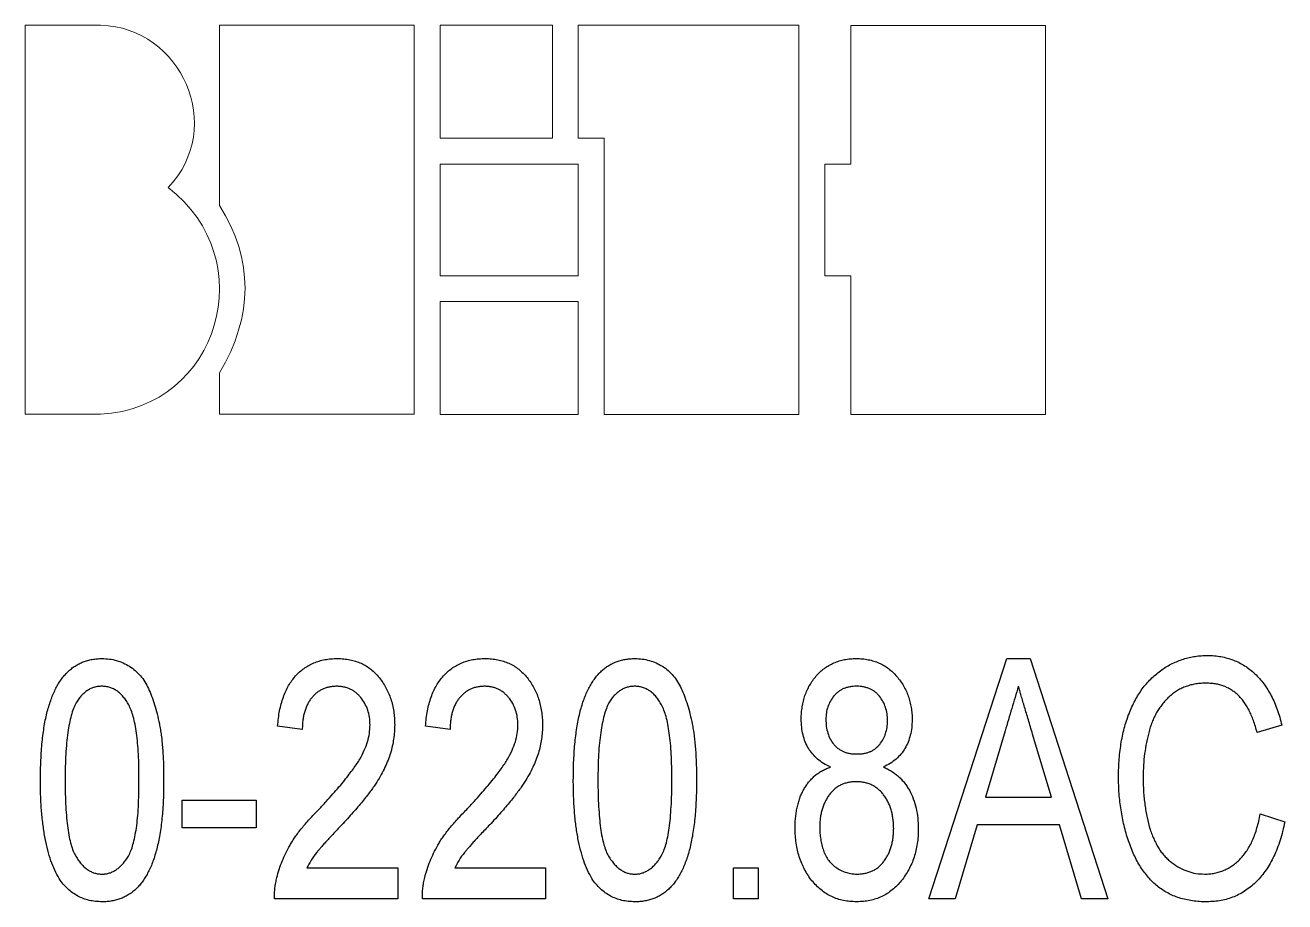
# Model space of a CAD drawing. Header units: millimetres. Extents: x 3520 to 8864, y 403 to 1747.
# Drawn here: x 7257.35 to 7268.89, y 1213.52 to 1221.55 of the extents above; entities that cross this region are included whole.
import ezdxf

# ---------------------------------------------------------------- set-up
doc = ezdxf.new("R2010")
doc.units = ezdxf.units.MM
doc.layers.add('text', color=250, linetype='Continuous')

msp = doc.modelspace()

# ---------------------------------------------------------------- linework, layer by layer
at = {"color": 0, "linetype": 'Continuous', "lineweight": 15}
for p, q in [((7257.353, 1221.554, 1518.358), (7257.353, 1217.99, 1518.358)), ((7258.044, 1221.554, 1518.358), (7257.353, 1221.554, 1518.358)), ((7259.133, 1221.554, 1518.358), (7259.133, 1219.902, 1518.358)), ((7260.915, 1221.554, 1518.358), (7259.133, 1221.554, 1518.358)), ((7260.915, 1217.99, 1518.358), (7260.915, 1221.554, 1518.358)), ((7262.181, 1221.553, 1518.358), (7261.154, 1221.553, 1518.358)), ((7261.154, 1221.553, 1518.358), (7261.154, 1220.52, 1518.358)), ((7262.181, 1220.52, 1518.358), (7262.181, 1221.553, 1518.358)), ((7264.438, 1221.553, 1518.358), (7262.417, 1221.553, 1518.358)), ((7262.417, 1221.553, 1518.358), (7262.417, 1220.52, 1518.358)), ((7264.438, 1217.988, 1518.358), (7264.438, 1221.553, 1518.358)), ((7264.915, 1221.552, 1518.358), (7264.915, 1220.281, 1518.358)), ((7266.697, 1221.552, 1518.358), (7264.915, 1221.552, 1518.358)), ((7266.697, 1217.988, 1518.358), (7266.697, 1221.552, 1518.358)), ((7261.154, 1220.52, 1518.358), (7262.181, 1220.52, 1518.358)), ((7262.417, 1220.52, 1518.358), (7262.655, 1220.52, 1518.358)), ((7262.655, 1220.52, 1518.358), (7262.655, 1217.988, 1518.358)), ((7262.418, 1220.281, 1518.358), (7261.154, 1220.281, 1518.358)), ((7261.154, 1220.281, 1518.358), (7261.154, 1219.259, 1518.358)), ((7262.418, 1219.259, 1518.358), (7262.418, 1220.281, 1518.358)), ((7264.915, 1220.281, 1518.358), (7264.676, 1220.281, 1518.358)), ((7264.676, 1220.281, 1518.358), (7264.676, 1219.259, 1518.358)), ((7261.154, 1219.259, 1518.358), (7262.418, 1219.259, 1518.358)), ((7264.676, 1219.259, 1518.358), (7264.915, 1219.259, 1518.358)), ((7264.915, 1219.259, 1518.358), (7264.915, 1217.988, 1518.358)), ((7262.418, 1219.022, 1518.358), (7261.154, 1219.022, 1518.358)), ((7261.154, 1219.022, 1518.358), (7261.154, 1217.989, 1518.358)), ((7262.418, 1217.989, 1518.358), (7262.418, 1219.022, 1518.358)), ((7259.133, 1218.37, 1518.358), (7259.133, 1217.99, 1518.358)), ((7257.353, 1217.99, 1518.358), (7258.044, 1217.99, 1518.358)), ((7259.133, 1217.99, 1518.358), (7260.915, 1217.99, 1518.358)), ((7261.154, 1217.989, 1518.358), (7262.418, 1217.989, 1518.358)), ((7262.655, 1217.988, 1518.358), (7264.438, 1217.988, 1518.358)), ((7264.915, 1217.988, 1518.358), (7266.697, 1217.988, 1518.358))]:
    msp.add_line(p, q, dxfattribs=at)
for points in [[(7258.661, 1220.066, 1518.358), (7259.193, 1220.62, 1518.358), (7258.784, 1221.531, 1518.358), (7258.044, 1221.554, 1518.358)], [(7258.044, 1217.99, 1518.358), (7259.134, 1218.048, 1518.358), (7259.523, 1219.416, 1518.358), (7258.661, 1220.066, 1518.358)], [(7259.133, 1219.902, 1518.358), (7259.445, 1219.403, 1518.358), (7259.443, 1218.892, 1518.358), (7259.133, 1218.37, 1518.358)]]:
    msp.add_open_spline(points, degree=3, dxfattribs=at)
at = {"layer": 'text', "color": 0}
for p, q in [((7265.629, 1213.552, 1518.358), (7266.342, 1215.752, 1518.358)), ((7266.342, 1215.752, 1518.358), (7266.555, 1215.752, 1518.358)), ((7266.555, 1215.752, 1518.358), (7267.267, 1213.552, 1518.358)), ((7259.89, 1215.103, 1518.358), (7259.665, 1215.132, 1518.358)), ((7261.244, 1215.103, 1518.358), (7261.019, 1215.132, 1518.358)), ((7266.326, 1215.089, 1518.358), (7266.146, 1214.483, 1518.358)), ((7268.86, 1215.141, 1518.358), (7268.634, 1215.074, 1518.358)), ((7266.75, 1214.483, 1518.358), (7266.578, 1215.06, 1518.358)), ((7258.79, 1214.201, 1518.358), (7258.79, 1214.455, 1518.358)), ((7258.79, 1214.455, 1518.358), (7259.467, 1214.455, 1518.358)), ((7259.467, 1214.455, 1518.358), (7259.467, 1214.201, 1518.358)), ((7266.146, 1214.483, 1518.358), (7266.75, 1214.483, 1518.358)), ((7268.662, 1214.329, 1518.358), (7268.888, 1214.256, 1518.358)), ((7259.467, 1214.201, 1518.358), (7258.79, 1214.201, 1518.358)), ((7266.071, 1214.229, 1518.358), (7265.87, 1213.552, 1518.358)), ((7266.825, 1214.229, 1518.358), (7266.071, 1214.229, 1518.358)), ((7267.026, 1213.552, 1518.358), (7266.825, 1214.229, 1518.358)), ((7259.932, 1213.834, 1518.358), (7260.765, 1213.834, 1518.358)), ((7260.765, 1213.834, 1518.358), (7260.765, 1213.552, 1518.358)), ((7261.286, 1213.834, 1518.358), (7262.119, 1213.834, 1518.358)), ((7262.119, 1213.834, 1518.358), (7262.119, 1213.552, 1518.358)), ((7263.839, 1213.552, 1518.358), (7263.839, 1213.834, 1518.358)), ((7263.839, 1213.834, 1518.358), (7264.065, 1213.834, 1518.358)), ((7264.065, 1213.834, 1518.358), (7264.065, 1213.552, 1518.358)), ((7260.765, 1213.552, 1518.358), (7259.637, 1213.552, 1518.358)), ((7262.119, 1213.552, 1518.358), (7260.99, 1213.552, 1518.358)), ((7264.065, 1213.552, 1518.358), (7263.839, 1213.552, 1518.358)), ((7265.87, 1213.552, 1518.358), (7265.629, 1213.552, 1518.358)), ((7267.267, 1213.552, 1518.358), (7267.026, 1213.552, 1518.358))]:
    msp.add_line(p, q, dxfattribs=at)
for points, knots in [([(7267.365, 1214.668, 1518.358), (7267.365, 1214.696, 1518.358), (7267.366, 1214.751, 1518.358), (7267.371, 1214.833, 1518.358), (7267.379, 1214.911, 1518.358), (7267.39, 1214.987, 1518.358), (7267.404, 1215.06, 1518.358), (7267.422, 1215.13, 1518.358), (7267.442, 1215.198, 1518.358), (7267.467, 1215.263, 1518.358), (7267.494, 1215.324, 1518.358), (7267.523, 1215.382, 1518.358), (7267.556, 1215.436, 1518.358), (7267.591, 1215.486, 1518.358), (7267.629, 1215.533, 1518.358), (7267.67, 1215.575, 1518.358), (7267.714, 1215.614, 1518.358), (7267.76, 1215.649, 1518.358), (7267.808, 1215.68, 1518.358), (7267.857, 1215.707, 1518.358), (7267.908, 1215.729, 1518.358), (7267.96, 1215.748, 1518.358), (7268.013, 1215.763, 1518.358), (7268.067, 1215.773, 1518.358), (7268.122, 1215.779, 1518.358), (7268.16, 1215.78, 1518.358), (7268.179, 1215.78, 1518.358)], [0, 0, 0, 0, 0.054256, 0.107165, 0.158242, 0.207581, 0.2559, 0.302708, 0.348403, 0.393212, 0.436925, 0.478932, 0.519669, 0.55943, 0.598178, 0.636337, 0.67394, 0.711454, 0.748437, 0.784847, 0.820502, 0.856261, 0.891792, 0.927235, 0.963429, 1, 1, 1, 1]), ([(7268.179, 1215.78, 1518.358), (7268.2, 1215.78, 1518.358), (7268.242, 1215.779, 1518.358), (7268.303, 1215.771, 1518.358), (7268.361, 1215.757, 1518.358), (7268.417, 1215.739, 1518.358), (7268.47, 1215.716, 1518.358), (7268.521, 1215.687, 1518.358), (7268.569, 1215.652, 1518.358), (7268.615, 1215.613, 1518.358), (7268.657, 1215.569, 1518.358), (7268.696, 1215.52, 1518.358), (7268.732, 1215.467, 1518.358), (7268.765, 1215.411, 1518.358), (7268.794, 1215.349, 1518.358), (7268.819, 1215.284, 1518.358), (7268.842, 1215.214, 1518.358), (7268.854, 1215.166, 1518.358), (7268.86, 1215.141, 1518.358)], [0, 0, 0, 0, 0.062411, 0.122675, 0.181293, 0.238671, 0.296049, 0.352875, 0.410916, 0.469862, 0.52989, 0.590826, 0.65352, 0.717544, 0.784176, 0.853011, 0.924906, 1, 1, 1, 1]), ([(7257.493, 1214.637, 1518.358), (7257.493, 1214.669, 1518.358), (7257.493, 1214.73, 1518.358), (7257.497, 1214.82, 1518.358), (7257.501, 1214.906, 1518.358), (7257.508, 1214.987, 1518.358), (7257.517, 1215.063, 1518.358), (7257.527, 1215.135, 1518.358), (7257.54, 1215.203, 1518.358), (7257.555, 1215.266, 1518.358), (7257.572, 1215.325, 1518.358), (7257.591, 1215.38, 1518.358), (7257.611, 1215.432, 1518.358), (7257.634, 1215.479, 1518.358), (7257.658, 1215.523, 1518.358), (7257.684, 1215.563, 1518.358), (7257.713, 1215.599, 1518.358), (7257.743, 1215.631, 1518.358), (7257.775, 1215.66, 1518.358), (7257.81, 1215.684, 1518.358), (7257.846, 1215.706, 1518.358), (7257.884, 1215.722, 1518.358), (7257.925, 1215.736, 1518.358), (7257.967, 1215.745, 1518.358), (7258.011, 1215.751, 1518.358), (7258.042, 1215.752, 1518.358), (7258.057, 1215.752, 1518.358)], [0, 0, 0, 0, 0.067668, 0.132526, 0.193966, 0.25205, 0.30743, 0.359525, 0.408764, 0.45524, 0.499281, 0.541078, 0.580535, 0.618437, 0.65397, 0.688435, 0.721077, 0.752622, 0.783318, 0.81368, 0.843723, 0.873452, 0.903749, 0.93489, 0.966776, 1, 1, 1, 1]), ([(7258.057, 1215.752, 1518.358), (7258.08, 1215.751, 1518.358), (7258.124, 1215.75, 1518.358), (7258.19, 1215.736, 1518.358), (7258.251, 1215.713, 1518.358), (7258.309, 1215.683, 1518.358), (7258.362, 1215.643, 1518.358), (7258.41, 1215.596, 1518.358), (7258.45, 1215.54, 1518.358), (7258.484, 1215.477, 1518.358), (7258.512, 1215.406, 1518.358), (7258.539, 1215.328, 1518.358), (7258.563, 1215.243, 1518.358), (7258.579, 1215.168, 1518.358), (7258.592, 1215.102, 1518.358), (7258.6, 1215.048, 1518.358), (7258.606, 1214.99, 1518.358), (7258.612, 1214.927, 1518.358), (7258.616, 1214.861, 1518.358), (7258.619, 1214.79, 1518.358), (7258.621, 1214.715, 1518.358), (7258.621, 1214.664, 1518.358), (7258.621, 1214.637, 1518.358)], [0, 0, 0, 0, 0.048784, 0.0962106, 0.142718, 0.1896702, 0.2368983, 0.2842858, 0.3331619, 0.3842248, 0.4386451, 0.4974252, 0.5604739, 0.6281916, 0.6645241, 0.7038202, 0.7458157, 0.7908916, 0.8387095, 0.8893361, 0.9430987, 1, 1, 1, 1]), ([(7259.665, 1215.132, 1518.358), (7259.667, 1215.156, 1518.358), (7259.671, 1215.204, 1518.358), (7259.682, 1215.273, 1518.358), (7259.697, 1215.337, 1518.358), (7259.716, 1215.398, 1518.358), (7259.738, 1215.453, 1518.358), (7259.764, 1215.505, 1518.358), (7259.795, 1215.551, 1518.358), (7259.828, 1215.593, 1518.358), (7259.865, 1215.631, 1518.358), (7259.906, 1215.663, 1518.358), (7259.949, 1215.691, 1518.358), (7259.996, 1215.713, 1518.358), (7260.045, 1215.731, 1518.358), (7260.098, 1215.743, 1518.358), (7260.154, 1215.751, 1518.358), (7260.192, 1215.752, 1518.358), (7260.212, 1215.752, 1518.358)], [0, 0, 0, 0, 0.079884, 0.155071, 0.22641, 0.294147, 0.358835, 0.420986, 0.480518, 0.538414, 0.595285, 0.650803, 0.70599, 0.76197, 0.817959, 0.876137, 0.936642, 1, 1, 1, 1]), ([(7260.212, 1215.752, 1518.358), (7260.231, 1215.752, 1518.358), (7260.27, 1215.751, 1518.358), (7260.326, 1215.742, 1518.358), (7260.379, 1215.728, 1518.358), (7260.429, 1215.71, 1518.358), (7260.476, 1215.685, 1518.358), (7260.519, 1215.655, 1518.358), (7260.559, 1215.619, 1518.358), (7260.596, 1215.578, 1518.358), (7260.629, 1215.533, 1518.358), (7260.657, 1215.485, 1518.358), (7260.682, 1215.435, 1518.358), (7260.702, 1215.382, 1518.358), (7260.718, 1215.326, 1518.358), (7260.728, 1215.268, 1518.358), (7260.735, 1215.207, 1518.358), (7260.736, 1215.166, 1518.358), (7260.737, 1215.145, 1518.358)], [0, 0, 0, 0, 0.065612, 0.128426, 0.188577, 0.247718, 0.305927, 0.364274, 0.423175, 0.484475, 0.546405, 0.608063, 0.670191, 0.732423, 0.79639, 0.862106, 0.92952, 1, 1, 1, 1]), ([(7261.019, 1215.132, 1518.358), (7261.021, 1215.156, 1518.358), (7261.025, 1215.204, 1518.358), (7261.036, 1215.273, 1518.358), (7261.051, 1215.337, 1518.358), (7261.069, 1215.398, 1518.358), (7261.092, 1215.453, 1518.358), (7261.118, 1215.505, 1518.358), (7261.148, 1215.551, 1518.358), (7261.182, 1215.593, 1518.358), (7261.219, 1215.631, 1518.358), (7261.259, 1215.663, 1518.358), (7261.303, 1215.691, 1518.358), (7261.35, 1215.713, 1518.358), (7261.399, 1215.731, 1518.358), (7261.452, 1215.743, 1518.358), (7261.508, 1215.751, 1518.358), (7261.546, 1215.752, 1518.358), (7261.565, 1215.752, 1518.358)], [0, 0, 0, 0, 0.0798845, 0.1550707, 0.2264099, 0.2941471, 0.358835, 0.4209857, 0.4805178, 0.5384144, 0.5952848, 0.6508032, 0.7059901, 0.7619695, 0.817959, 0.8761366, 0.9366421, 1, 1, 1, 1]), ([(7261.565, 1215.752, 1518.358), (7261.585, 1215.752, 1518.358), (7261.624, 1215.751, 1518.358), (7261.68, 1215.742, 1518.358), (7261.733, 1215.728, 1518.358), (7261.783, 1215.71, 1518.358), (7261.83, 1215.685, 1518.358), (7261.873, 1215.655, 1518.358), (7261.913, 1215.619, 1518.358), (7261.95, 1215.578, 1518.358), (7261.983, 1215.533, 1518.358), (7262.011, 1215.485, 1518.358), (7262.036, 1215.435, 1518.358), (7262.056, 1215.382, 1518.358), (7262.071, 1215.326, 1518.358), (7262.082, 1215.268, 1518.358), (7262.089, 1215.207, 1518.358), (7262.09, 1215.166, 1518.358), (7262.09, 1215.145, 1518.358)], [0, 0, 0, 0, 0.065612, 0.128426, 0.188577, 0.247718, 0.305927, 0.364274, 0.423175, 0.484475, 0.546405, 0.608063, 0.670191, 0.732423, 0.79639, 0.862106, 0.92952, 1, 1, 1, 1]), ([(7262.372, 1214.637, 1518.358), (7262.373, 1214.669, 1518.358), (7262.373, 1214.73, 1518.358), (7262.376, 1214.82, 1518.358), (7262.381, 1214.906, 1518.358), (7262.388, 1214.987, 1518.358), (7262.397, 1215.063, 1518.358), (7262.407, 1215.135, 1518.358), (7262.42, 1215.203, 1518.358), (7262.435, 1215.266, 1518.358), (7262.451, 1215.325, 1518.358), (7262.47, 1215.38, 1518.358), (7262.49, 1215.432, 1518.358), (7262.513, 1215.479, 1518.358), (7262.538, 1215.523, 1518.358), (7262.564, 1215.563, 1518.358), (7262.592, 1215.599, 1518.358), (7262.622, 1215.631, 1518.358), (7262.655, 1215.66, 1518.358), (7262.689, 1215.684, 1518.358), (7262.725, 1215.706, 1518.358), (7262.764, 1215.722, 1518.358), (7262.804, 1215.736, 1518.358), (7262.846, 1215.745, 1518.358), (7262.891, 1215.751, 1518.358), (7262.921, 1215.752, 1518.358), (7262.937, 1215.752, 1518.358)], [0, 0, 0, 0, 0.067668, 0.132526, 0.193966, 0.25205, 0.30743, 0.359525, 0.408764, 0.45524, 0.499281, 0.541078, 0.580535, 0.618437, 0.65397, 0.688435, 0.721077, 0.752622, 0.783318, 0.81368, 0.843723, 0.873452, 0.903749, 0.93489, 0.966776, 1, 1, 1, 1]), ([(7262.937, 1215.752, 1518.358), (7262.959, 1215.751, 1518.358), (7263.004, 1215.75, 1518.358), (7263.069, 1215.736, 1518.358), (7263.131, 1215.713, 1518.358), (7263.189, 1215.683, 1518.358), (7263.242, 1215.643, 1518.358), (7263.289, 1215.596, 1518.358), (7263.329, 1215.54, 1518.358), (7263.363, 1215.477, 1518.358), (7263.392, 1215.406, 1518.358), (7263.418, 1215.328, 1518.358), (7263.442, 1215.243, 1518.358), (7263.459, 1215.168, 1518.358), (7263.471, 1215.102, 1518.358), (7263.479, 1215.048, 1518.358), (7263.485, 1214.99, 1518.358), (7263.491, 1214.927, 1518.358), (7263.495, 1214.861, 1518.358), (7263.498, 1214.79, 1518.358), (7263.501, 1214.715, 1518.358), (7263.501, 1214.664, 1518.358), (7263.501, 1214.637, 1518.358)], [0, 0, 0, 0, 0.048784, 0.0962106, 0.142718, 0.1896702, 0.2368983, 0.2842858, 0.3331619, 0.3842248, 0.4386451, 0.4974252, 0.5604739, 0.6281916, 0.6645241, 0.7038202, 0.7458157, 0.7908916, 0.8387095, 0.8893361, 0.9430987, 1, 1, 1, 1]), ([(7264.46, 1215.197, 1518.358), (7264.46, 1215.217, 1518.358), (7264.461, 1215.254, 1518.358), (7264.468, 1215.31, 1518.358), (7264.478, 1215.363, 1518.358), (7264.493, 1215.414, 1518.358), (7264.513, 1215.462, 1518.358), (7264.536, 1215.508, 1518.358), (7264.565, 1215.552, 1518.358), (7264.597, 1215.593, 1518.358), (7264.632, 1215.63, 1518.358), (7264.671, 1215.663, 1518.358), (7264.713, 1215.69, 1518.358), (7264.758, 1215.713, 1518.358), (7264.806, 1215.731, 1518.358), (7264.856, 1215.743, 1518.358), (7264.909, 1215.751, 1518.358), (7264.946, 1215.752, 1518.358), (7264.964, 1215.752, 1518.358)], [0, 0, 0, 0, 0.0687046, 0.1346847, 0.1988199, 0.2616681, 0.3232716, 0.3846853, 0.4464669, 0.5084283, 0.5699626, 0.6302205, 0.6896731, 0.7489707, 0.8088377, 0.8698498, 0.9333675, 1, 1, 1, 1]), ([(7264.964, 1215.752, 1518.358), (7264.983, 1215.752, 1518.358), (7265.02, 1215.751, 1518.358), (7265.073, 1215.743, 1518.358), (7265.124, 1215.73, 1518.358), (7265.172, 1215.712, 1518.358), (7265.217, 1215.689, 1518.358), (7265.259, 1215.661, 1518.358), (7265.299, 1215.627, 1518.358), (7265.335, 1215.589, 1518.358), (7265.368, 1215.547, 1518.358), (7265.397, 1215.503, 1518.358), (7265.421, 1215.456, 1518.358), (7265.441, 1215.407, 1518.358), (7265.456, 1215.356, 1518.358), (7265.467, 1215.303, 1518.358), (7265.474, 1215.247, 1518.358), (7265.475, 1215.209, 1518.358), (7265.475, 1215.19, 1518.358)], [0, 0, 0, 0, 0.065914, 0.129261, 0.190747, 0.250636, 0.309991, 0.369376, 0.429715, 0.492052, 0.554801, 0.617069, 0.678281, 0.739896, 0.802712, 0.866767, 0.932036, 1, 1, 1, 1]), ([(7258.055, 1215.498, 1518.358), (7258.043, 1215.498, 1518.358), (7258.02, 1215.497, 1518.358), (7257.986, 1215.49, 1518.358), (7257.954, 1215.478, 1518.358), (7257.923, 1215.461, 1518.358), (7257.895, 1215.439, 1518.358), (7257.867, 1215.414, 1518.358), (7257.842, 1215.383, 1518.358), (7257.827, 1215.359, 1518.358), (7257.819, 1215.348, 1518.358)], [0, 0, 0, 0, 0.118892, 0.235543, 0.352445, 0.468718, 0.590978, 0.718494, 0.855032, 1, 1, 1, 1]), ([(7258.395, 1214.638, 1518.358), (7258.395, 1214.679, 1518.358), (7258.395, 1214.759, 1518.358), (7258.391, 1214.872, 1518.358), (7258.383, 1214.975, 1518.358), (7258.374, 1215.067, 1518.358), (7258.36, 1215.148, 1518.358), (7258.344, 1215.218, 1518.358), (7258.325, 1215.277, 1518.358), (7258.303, 1215.326, 1518.358), (7258.278, 1215.367, 1518.358), (7258.252, 1215.402, 1518.358), (7258.224, 1215.432, 1518.358), (7258.194, 1215.456, 1518.358), (7258.162, 1215.475, 1518.358), (7258.128, 1215.489, 1518.358), (7258.092, 1215.497, 1518.358), (7258.067, 1215.498, 1518.358), (7258.055, 1215.498, 1518.358)], [0, 0, 0, 0, 0.122191, 0.23406, 0.334849, 0.42552, 0.506366, 0.576578, 0.637687, 0.689646, 0.735716, 0.778353, 0.818201, 0.855823, 0.892159, 0.927561, 0.963512, 1, 1, 1, 1]), ([(7260.207, 1215.498, 1518.358), (7260.195, 1215.498, 1518.358), (7260.172, 1215.497, 1518.358), (7260.139, 1215.492, 1518.358), (7260.108, 1215.484, 1518.358), (7260.078, 1215.473, 1518.358), (7260.05, 1215.458, 1518.358), (7260.024, 1215.44, 1518.358), (7259.999, 1215.418, 1518.358), (7259.977, 1215.394, 1518.358), (7259.957, 1215.366, 1518.358), (7259.94, 1215.336, 1518.358), (7259.925, 1215.303, 1518.358), (7259.912, 1215.268, 1518.358), (7259.902, 1215.231, 1518.358), (7259.896, 1215.19, 1518.358), (7259.891, 1215.148, 1518.358), (7259.891, 1215.118, 1518.358), (7259.89, 1215.103, 1518.358)], [0, 0, 0, 0, 0.061193, 0.119833, 0.176496, 0.232093, 0.287474, 0.343055, 0.399527, 0.458122, 0.517845, 0.578487, 0.641486, 0.706326, 0.774248, 0.845596, 0.921032, 1, 1, 1, 1]), ([(7260.511, 1215.142, 1518.358), (7260.51, 1215.166, 1518.358), (7260.508, 1215.213, 1518.358), (7260.492, 1215.281, 1518.358), (7260.465, 1215.342, 1518.358), (7260.434, 1215.387, 1518.358), (7260.405, 1215.419, 1518.358), (7260.381, 1215.44, 1518.358), (7260.356, 1215.459, 1518.358), (7260.33, 1215.473, 1518.358), (7260.301, 1215.484, 1518.358), (7260.271, 1215.492, 1518.358), (7260.239, 1215.497, 1518.358), (7260.218, 1215.498, 1518.358), (7260.207, 1215.498, 1518.358)], [0, 0, 0, 0, 0.138525, 0.268474, 0.394467, 0.519941, 0.582558, 0.642232, 0.701381, 0.759066, 0.816948, 0.876205, 0.936729, 1, 1, 1, 1]), ([(7261.561, 1215.498, 1518.358), (7261.549, 1215.498, 1518.358), (7261.526, 1215.497, 1518.358), (7261.493, 1215.492, 1518.358), (7261.461, 1215.484, 1518.358), (7261.432, 1215.473, 1518.358), (7261.404, 1215.458, 1518.358), (7261.378, 1215.44, 1518.358), (7261.353, 1215.418, 1518.358), (7261.331, 1215.394, 1518.358), (7261.31, 1215.366, 1518.358), (7261.293, 1215.336, 1518.358), (7261.278, 1215.303, 1518.358), (7261.266, 1215.268, 1518.358), (7261.256, 1215.231, 1518.358), (7261.25, 1215.19, 1518.358), (7261.245, 1215.148, 1518.358), (7261.245, 1215.118, 1518.358), (7261.244, 1215.103, 1518.358)], [0, 0, 0, 0, 0.061193, 0.119833, 0.176496, 0.232093, 0.287474, 0.343055, 0.399527, 0.458122, 0.517845, 0.578487, 0.641486, 0.706326, 0.774248, 0.845596, 0.921032, 1, 1, 1, 1]), ([(7261.865, 1215.142, 1518.358), (7261.864, 1215.166, 1518.358), (7261.862, 1215.213, 1518.358), (7261.846, 1215.281, 1518.358), (7261.819, 1215.342, 1518.358), (7261.788, 1215.387, 1518.358), (7261.759, 1215.419, 1518.358), (7261.735, 1215.44, 1518.358), (7261.71, 1215.459, 1518.358), (7261.683, 1215.473, 1518.358), (7261.655, 1215.484, 1518.358), (7261.625, 1215.492, 1518.358), (7261.593, 1215.497, 1518.358), (7261.572, 1215.498, 1518.358), (7261.561, 1215.498, 1518.358)], [0, 0, 0, 0, 0.138525, 0.268474, 0.394467, 0.519941, 0.582558, 0.642232, 0.701381, 0.759066, 0.816948, 0.876205, 0.936729, 1, 1, 1, 1]), ([(7262.934, 1215.498, 1518.358), (7262.923, 1215.498, 1518.358), (7262.9, 1215.497, 1518.358), (7262.866, 1215.49, 1518.358), (7262.834, 1215.478, 1518.358), (7262.803, 1215.461, 1518.358), (7262.774, 1215.439, 1518.358), (7262.747, 1215.414, 1518.358), (7262.721, 1215.383, 1518.358), (7262.706, 1215.359, 1518.358), (7262.699, 1215.348, 1518.358)], [0, 0, 0, 0, 0.118892, 0.235543, 0.352445, 0.468718, 0.590978, 0.718494, 0.855032, 1, 1, 1, 1]), ([(7263.275, 1214.638, 1518.358), (7263.275, 1214.679, 1518.358), (7263.274, 1214.759, 1518.358), (7263.27, 1214.872, 1518.358), (7263.263, 1214.975, 1518.358), (7263.253, 1215.067, 1518.358), (7263.239, 1215.148, 1518.358), (7263.224, 1215.218, 1518.358), (7263.205, 1215.277, 1518.358), (7263.182, 1215.326, 1518.358), (7263.158, 1215.367, 1518.358), (7263.131, 1215.402, 1518.358), (7263.104, 1215.432, 1518.358), (7263.073, 1215.456, 1518.358), (7263.041, 1215.475, 1518.358), (7263.007, 1215.489, 1518.358), (7262.971, 1215.497, 1518.358), (7262.947, 1215.498, 1518.358), (7262.934, 1215.498, 1518.358)], [0, 0, 0, 0, 0.122191, 0.23406, 0.334849, 0.42552, 0.506366, 0.576578, 0.637687, 0.689646, 0.735716, 0.778353, 0.818201, 0.855823, 0.892159, 0.927561, 0.963512, 1, 1, 1, 1]), ([(7264.967, 1215.498, 1518.358), (7264.956, 1215.498, 1518.358), (7264.935, 1215.498, 1518.358), (7264.904, 1215.493, 1518.358), (7264.875, 1215.487, 1518.358), (7264.847, 1215.477, 1518.358), (7264.822, 1215.464, 1518.358), (7264.799, 1215.448, 1518.358), (7264.777, 1215.43, 1518.358), (7264.752, 1215.403, 1518.358), (7264.725, 1215.364, 1518.358), (7264.702, 1215.311, 1518.358), (7264.687, 1215.255, 1518.358), (7264.686, 1215.216, 1518.358), (7264.685, 1215.196, 1518.358)], [0, 0, 0, 0, 0.0711385, 0.1381549, 0.202302, 0.2637601, 0.3252182, 0.3846252, 0.444454, 0.5054721, 0.6274531, 0.7475491, 0.8707573, 1, 1, 1, 1]), ([(7265.249, 1215.183, 1518.358), (7265.249, 1215.204, 1518.358), (7265.247, 1215.246, 1518.358), (7265.233, 1215.305, 1518.358), (7265.21, 1215.36, 1518.358), (7265.182, 1215.4, 1518.358), (7265.157, 1215.429, 1518.358), (7265.135, 1215.448, 1518.358), (7265.112, 1215.463, 1518.358), (7265.087, 1215.476, 1518.358), (7265.059, 1215.486, 1518.358), (7265.03, 1215.493, 1518.358), (7264.999, 1215.498, 1518.358), (7264.978, 1215.498, 1518.358), (7264.967, 1215.498, 1518.358)], [0, 0, 0, 0, 0.134502, 0.261992, 0.383868, 0.505786, 0.566729, 0.625752, 0.684527, 0.742886, 0.804082, 0.866028, 0.931464, 1, 1, 1, 1]), ([(7266.448, 1215.498, 1518.358), (7266.428, 1215.43, 1518.358), (7266.388, 1215.294, 1518.358), (7266.347, 1215.157, 1518.358), (7266.326, 1215.089, 1518.358)], [0, 0, 0, 0, 0.497233, 1, 1, 1, 1]), ([(7266.578, 1215.06, 1518.358), (7266.571, 1215.083, 1518.358), (7266.559, 1215.126, 1518.358), (7266.54, 1215.19, 1518.358), (7266.521, 1215.249, 1518.358), (7266.505, 1215.306, 1518.358), (7266.49, 1215.359, 1518.358), (7266.474, 1215.409, 1518.358), (7266.461, 1215.455, 1518.358), (7266.452, 1215.484, 1518.358), (7266.448, 1215.498, 1518.358)], [0, 0, 0, 0, 0.1528862, 0.297827, 0.4348233, 0.5645233, 0.6850798, 0.797966, 0.9035548, 1, 1, 1, 1]), ([(7268.169, 1215.526, 1518.358), (7268.153, 1215.526, 1518.358), (7268.121, 1215.526, 1518.358), (7268.073, 1215.52, 1518.358), (7268.028, 1215.511, 1518.358), (7267.985, 1215.497, 1518.358), (7267.944, 1215.481, 1518.358), (7267.905, 1215.46, 1518.358), (7267.868, 1215.435, 1518.358), (7267.834, 1215.407, 1518.358), (7267.802, 1215.376, 1518.358), (7267.771, 1215.342, 1518.358), (7267.744, 1215.305, 1518.358), (7267.719, 1215.267, 1518.358), (7267.696, 1215.225, 1518.358), (7267.677, 1215.181, 1518.358), (7267.659, 1215.134, 1518.358), (7267.64, 1215.069, 1518.358), (7267.62, 1214.984, 1518.358), (7267.603, 1214.881, 1518.358), (7267.593, 1214.776, 1518.358), (7267.591, 1214.705, 1518.358), (7267.59, 1214.67, 1518.358)], [0, 0, 0, 0, 0.04211, 0.082975, 0.122457, 0.160951, 0.19904, 0.236863, 0.274612, 0.313158, 0.351766, 0.39043, 0.429707, 0.469458, 0.510003, 0.551577, 0.594043, 0.638418, 0.727989, 0.817928, 0.90858, 1, 1, 1, 1]), ([(7268.634, 1215.074, 1518.358), (7268.629, 1215.093, 1518.358), (7268.619, 1215.13, 1518.358), (7268.601, 1215.184, 1518.358), (7268.582, 1215.233, 1518.358), (7268.561, 1215.278, 1518.358), (7268.538, 1215.319, 1518.358), (7268.514, 1215.356, 1518.358), (7268.487, 1215.389, 1518.358), (7268.459, 1215.419, 1518.358), (7268.429, 1215.444, 1518.358), (7268.398, 1215.466, 1518.358), (7268.364, 1215.485, 1518.358), (7268.329, 1215.5, 1518.358), (7268.291, 1215.512, 1518.358), (7268.252, 1215.521, 1518.358), (7268.211, 1215.525, 1518.358), (7268.183, 1215.526, 1518.358), (7268.169, 1215.526, 1518.358)], [0, 0, 0, 0, 0.083366, 0.162693, 0.237017, 0.307188, 0.373512, 0.43601, 0.495796, 0.55259, 0.607346, 0.661911, 0.715961, 0.770316, 0.825238, 0.881277, 0.93957, 1, 1, 1, 1]), ([(7257.819, 1215.348, 1518.358), (7257.811, 1215.33, 1518.358), (7257.794, 1215.292, 1518.358), (7257.773, 1215.228, 1518.358), (7257.756, 1215.155, 1518.358), (7257.742, 1215.071, 1518.358), (7257.732, 1214.977, 1518.358), (7257.724, 1214.873, 1518.358), (7257.72, 1214.759, 1518.358), (7257.719, 1214.679, 1518.358), (7257.719, 1214.638, 1518.358)], [0, 0, 0, 0, 0.080637, 0.172524, 0.277209, 0.394223, 0.525139, 0.66962, 0.82784, 1, 1, 1, 1]), ([(7262.699, 1215.348, 1518.358), (7262.69, 1215.33, 1518.358), (7262.673, 1215.292, 1518.358), (7262.653, 1215.228, 1518.358), (7262.636, 1215.155, 1518.358), (7262.622, 1215.071, 1518.358), (7262.611, 1214.977, 1518.358), (7262.603, 1214.873, 1518.358), (7262.599, 1214.759, 1518.358), (7262.598, 1214.679, 1518.358), (7262.598, 1214.638, 1518.358)], [0, 0, 0, 0, 0.080637, 0.172524, 0.277209, 0.394223, 0.525139, 0.66962, 0.82784, 1, 1, 1, 1]), ([(7264.728, 1214.759, 1518.358), (7264.706, 1214.769, 1518.358), (7264.664, 1214.79, 1518.358), (7264.608, 1214.83, 1518.358), (7264.562, 1214.877, 1518.358), (7264.523, 1214.93, 1518.358), (7264.495, 1214.989, 1518.358), (7264.474, 1215.054, 1518.358), (7264.462, 1215.124, 1518.358), (7264.46, 1215.172, 1518.358), (7264.46, 1215.197, 1518.358)], [0, 0, 0, 0, 0.131818, 0.255841, 0.374837, 0.492588, 0.611784, 0.734516, 0.862926, 1, 1, 1, 1]), ([(7264.685, 1215.196, 1518.358), (7264.686, 1215.174, 1518.358), (7264.687, 1215.13, 1518.358), (7264.701, 1215.069, 1518.358), (7264.724, 1215.014, 1518.358), (7264.75, 1214.974, 1518.358), (7264.776, 1214.946, 1518.358), (7264.797, 1214.928, 1518.358), (7264.821, 1214.912, 1518.358), (7264.847, 1214.9, 1518.358), (7264.874, 1214.889, 1518.358), (7264.904, 1214.883, 1518.358), (7264.936, 1214.878, 1518.358), (7264.958, 1214.878, 1518.358), (7264.969, 1214.878, 1518.358)], [0, 0, 0, 0, 0.1389582, 0.2670928, 0.3885595, 0.5064628, 0.5645739, 0.6228565, 0.6807955, 0.7395474, 0.7998718, 0.8633945, 0.9297052, 1, 1, 1, 1]), ([(7265.475, 1215.19, 1518.358), (7265.474, 1215.166, 1518.358), (7265.473, 1215.119, 1518.358), (7265.46, 1215.051, 1518.358), (7265.44, 1214.987, 1518.358), (7265.411, 1214.929, 1518.358), (7265.374, 1214.876, 1518.358), (7265.329, 1214.83, 1518.358), (7265.274, 1214.79, 1518.358), (7265.234, 1214.769, 1518.358), (7265.213, 1214.759, 1518.358)], [0, 0, 0, 0, 0.1349474, 0.2635503, 0.3861883, 0.5063407, 0.6248725, 0.7445577, 0.8691182, 1, 1, 1, 1]), ([(7260.042, 1214.37, 1518.358), (7260.065, 1214.395, 1518.358), (7260.108, 1214.442, 1518.358), (7260.17, 1214.51, 1518.358), (7260.225, 1214.574, 1518.358), (7260.275, 1214.634, 1518.358), (7260.319, 1214.69, 1518.358), (7260.357, 1214.741, 1518.358), (7260.39, 1214.787, 1518.358), (7260.425, 1214.843, 1518.358), (7260.459, 1214.909, 1518.358), (7260.489, 1214.988, 1518.358), (7260.507, 1215.065, 1518.358), (7260.51, 1215.117, 1518.358), (7260.511, 1215.142, 1518.358)], [0, 0, 0, 0, 0.107782, 0.207538, 0.29925, 0.383669, 0.460469, 0.529411, 0.590858, 0.644907, 0.742062, 0.832419, 0.918124, 1, 1, 1, 1]), ([(7260.737, 1215.145, 1518.358), (7260.736, 1215.123, 1518.358), (7260.735, 1215.08, 1518.358), (7260.727, 1215.015, 1518.358), (7260.716, 1214.95, 1518.358), (7260.699, 1214.886, 1518.358), (7260.676, 1214.821, 1518.358), (7260.648, 1214.755, 1518.358), (7260.613, 1214.687, 1518.358), (7260.579, 1214.63, 1518.358), (7260.547, 1214.582, 1518.358), (7260.52, 1214.542, 1518.358), (7260.486, 1214.5, 1518.358), (7260.451, 1214.454, 1518.358), (7260.41, 1214.405, 1518.358), (7260.366, 1214.353, 1518.358), (7260.317, 1214.299, 1518.358), (7260.283, 1214.261, 1518.358), (7260.265, 1214.242, 1518.358)], [0, 0, 0, 0, 0.062457, 0.12487, 0.187492, 0.250713, 0.315403, 0.384185, 0.45681, 0.534136, 0.576131, 0.622465, 0.673588, 0.729446, 0.789928, 0.855164, 0.925356, 1, 1, 1, 1]), ([(7261.396, 1214.37, 1518.358), (7261.419, 1214.395, 1518.358), (7261.462, 1214.442, 1518.358), (7261.523, 1214.51, 1518.358), (7261.579, 1214.574, 1518.358), (7261.629, 1214.634, 1518.358), (7261.673, 1214.69, 1518.358), (7261.711, 1214.741, 1518.358), (7261.743, 1214.787, 1518.358), (7261.778, 1214.843, 1518.358), (7261.812, 1214.909, 1518.358), (7261.843, 1214.988, 1518.358), (7261.861, 1215.065, 1518.358), (7261.864, 1215.117, 1518.358), (7261.865, 1215.142, 1518.358)], [0, 0, 0, 0, 0.107782, 0.207538, 0.29925, 0.383669, 0.460469, 0.529411, 0.590858, 0.644907, 0.742062, 0.832419, 0.918124, 1, 1, 1, 1]), ([(7262.09, 1215.145, 1518.358), (7262.09, 1215.123, 1518.358), (7262.089, 1215.08, 1518.358), (7262.081, 1215.015, 1518.358), (7262.07, 1214.95, 1518.358), (7262.053, 1214.886, 1518.358), (7262.03, 1214.821, 1518.358), (7262.002, 1214.755, 1518.358), (7261.967, 1214.687, 1518.358), (7261.933, 1214.63, 1518.358), (7261.901, 1214.582, 1518.358), (7261.873, 1214.542, 1518.358), (7261.84, 1214.5, 1518.358), (7261.805, 1214.454, 1518.358), (7261.763, 1214.405, 1518.358), (7261.72, 1214.353, 1518.358), (7261.671, 1214.299, 1518.358), (7261.637, 1214.261, 1518.358), (7261.619, 1214.242, 1518.358)], [0, 0, 0, 0, 0.062457, 0.12487, 0.187492, 0.250713, 0.315403, 0.384185, 0.45681, 0.534136, 0.576131, 0.622465, 0.673588, 0.729446, 0.789928, 0.855164, 0.925356, 1, 1, 1, 1]), ([(7264.969, 1214.878, 1518.358), (7264.981, 1214.878, 1518.358), (7265.002, 1214.878, 1518.358), (7265.033, 1214.883, 1518.358), (7265.063, 1214.889, 1518.358), (7265.09, 1214.899, 1518.358), (7265.116, 1214.911, 1518.358), (7265.138, 1214.927, 1518.358), (7265.16, 1214.945, 1518.358), (7265.185, 1214.973, 1518.358), (7265.211, 1215.012, 1518.358), (7265.233, 1215.064, 1518.358), (7265.247, 1215.122, 1518.358), (7265.249, 1215.162, 1518.358), (7265.249, 1215.183, 1518.358)], [0, 0, 0, 0, 0.070825, 0.13848, 0.202345, 0.26442, 0.324343, 0.383488, 0.441723, 0.501832, 0.622215, 0.743511, 0.867562, 1, 1, 1, 1]), ([(7264.403, 1214.2, 1518.358), (7264.403, 1214.218, 1518.358), (7264.404, 1214.252, 1518.358), (7264.408, 1214.303, 1518.358), (7264.415, 1214.351, 1518.358), (7264.424, 1214.397, 1518.358), (7264.436, 1214.442, 1518.358), (7264.449, 1214.484, 1518.358), (7264.467, 1214.523, 1518.358), (7264.487, 1214.561, 1518.358), (7264.509, 1214.595, 1518.358), (7264.533, 1214.628, 1518.358), (7264.561, 1214.657, 1518.358), (7264.589, 1214.684, 1518.358), (7264.621, 1214.706, 1518.358), (7264.654, 1214.727, 1518.358), (7264.69, 1214.745, 1518.358), (7264.715, 1214.754, 1518.358), (7264.728, 1214.759, 1518.358)], [0, 0, 0, 0, 0.076343, 0.149705, 0.219681, 0.287783, 0.353659, 0.417414, 0.479213, 0.54038, 0.600183, 0.658313, 0.715471, 0.77173, 0.827701, 0.884532, 0.941416, 1, 1, 1, 1]), ([(7265.213, 1214.759, 1518.358), (7265.226, 1214.753, 1518.358), (7265.251, 1214.742, 1518.358), (7265.286, 1214.721, 1518.358), (7265.32, 1214.698, 1518.358), (7265.351, 1214.673, 1518.358), (7265.379, 1214.644, 1518.358), (7265.405, 1214.614, 1518.358), (7265.429, 1214.581, 1518.358), (7265.458, 1214.533, 1518.358), (7265.488, 1214.467, 1518.358), (7265.514, 1214.382, 1518.358), (7265.528, 1214.289, 1518.358), (7265.53, 1214.225, 1518.358), (7265.531, 1214.192, 1518.358)], [0, 0, 0, 0, 0.060497, 0.119679, 0.178415, 0.235994, 0.293725, 0.351631, 0.410578, 0.470961, 0.594539, 0.721859, 0.856919, 1, 1, 1, 1]), ([(7257.664, 1213.736, 1518.358), (7257.65, 1213.761, 1518.358), (7257.621, 1213.814, 1518.358), (7257.587, 1213.902, 1518.358), (7257.558, 1213.999, 1518.358), (7257.534, 1214.107, 1518.358), (7257.516, 1214.225, 1518.358), (7257.502, 1214.353, 1518.358), (7257.494, 1214.492, 1518.358), (7257.493, 1214.588, 1518.358), (7257.493, 1214.637, 1518.358)], [0, 0, 0, 0, 0.0933339, 0.1946621, 0.3038372, 0.4227256, 0.5516666, 0.6902952, 0.8397912, 1, 1, 1, 1]), ([(7257.719, 1214.638, 1518.358), (7257.719, 1214.596, 1518.358), (7257.719, 1214.515, 1518.358), (7257.724, 1214.399, 1518.358), (7257.731, 1214.295, 1518.358), (7257.742, 1214.202, 1518.358), (7257.755, 1214.12, 1518.358), (7257.771, 1214.05, 1518.358), (7257.791, 1213.991, 1518.358), (7257.814, 1213.943, 1518.358), (7257.84, 1213.904, 1518.358), (7257.866, 1213.87, 1518.358), (7257.895, 1213.842, 1518.358), (7257.924, 1213.818, 1518.358), (7257.955, 1213.8, 1518.358), (7257.988, 1213.787, 1518.358), (7258.022, 1213.779, 1518.358), (7258.045, 1213.778, 1518.358), (7258.057, 1213.778, 1518.358)], [0, 0, 0, 0, 0.125097, 0.239428, 0.342198, 0.434435, 0.515479, 0.586062, 0.647046, 0.698328, 0.743503, 0.78556, 0.824872, 0.861977, 0.897212, 0.93133, 0.965155, 1, 1, 1, 1]), ([(7258.057, 1213.778, 1518.358), (7258.069, 1213.778, 1518.358), (7258.092, 1213.779, 1518.358), (7258.126, 1213.787, 1518.358), (7258.159, 1213.801, 1518.358), (7258.19, 1213.819, 1518.358), (7258.219, 1213.842, 1518.358), (7258.247, 1213.871, 1518.358), (7258.274, 1213.904, 1518.358), (7258.3, 1213.944, 1518.358), (7258.323, 1213.992, 1518.358), (7258.342, 1214.051, 1518.358), (7258.358, 1214.121, 1518.358), (7258.373, 1214.203, 1518.358), (7258.383, 1214.295, 1518.358), (7258.39, 1214.399, 1518.358), (7258.395, 1214.515, 1518.358), (7258.395, 1214.596, 1518.358), (7258.395, 1214.638, 1518.358)], [0, 0, 0, 0, 0.03486, 0.0687, 0.102995, 0.138246, 0.175099, 0.214122, 0.256198, 0.301757, 0.353452, 0.414051, 0.485087, 0.566241, 0.658086, 0.760901, 0.874848, 1, 1, 1, 1]), ([(7258.621, 1214.637, 1518.358), (7258.621, 1214.606, 1518.358), (7258.621, 1214.545, 1518.358), (7258.618, 1214.455, 1518.358), (7258.613, 1214.37, 1518.358), (7258.606, 1214.29, 1518.358), (7258.598, 1214.214, 1518.358), (7258.586, 1214.142, 1518.358), (7258.574, 1214.074, 1518.358), (7258.559, 1214.011, 1518.358), (7258.542, 1213.952, 1518.358), (7258.524, 1213.897, 1518.358), (7258.504, 1213.845, 1518.358), (7258.481, 1213.798, 1518.358), (7258.457, 1213.754, 1518.358), (7258.431, 1213.714, 1518.358), (7258.403, 1213.678, 1518.358), (7258.372, 1213.645, 1518.358), (7258.34, 1213.617, 1518.358), (7258.306, 1213.592, 1518.358), (7258.269, 1213.571, 1518.358), (7258.231, 1213.553, 1518.358), (7258.19, 1213.54, 1518.358), (7258.147, 1213.531, 1518.358), (7258.103, 1213.525, 1518.358), (7258.072, 1213.524, 1518.358), (7258.057, 1213.524, 1518.358)], [0, 0, 0, 0, 0.0674149, 0.1317001, 0.1925655, 0.250677, 0.3057941, 0.3579849, 0.4072697, 0.4537169, 0.4974942, 0.5392286, 0.5790168, 0.616531, 0.6525286, 0.6868526, 0.7197735, 0.7515644, 0.7824993, 0.8126322, 0.842545, 0.8727194, 0.9033452, 0.9345157, 0.9667447, 1, 1, 1, 1]), ([(7262.543, 1213.736, 1518.358), (7262.529, 1213.761, 1518.358), (7262.5, 1213.814, 1518.358), (7262.466, 1213.902, 1518.358), (7262.438, 1213.999, 1518.358), (7262.413, 1214.107, 1518.358), (7262.395, 1214.225, 1518.358), (7262.382, 1214.353, 1518.358), (7262.374, 1214.492, 1518.358), (7262.373, 1214.588, 1518.358), (7262.372, 1214.637, 1518.358)], [0, 0, 0, 0, 0.093334, 0.194662, 0.303837, 0.422726, 0.551667, 0.690295, 0.839791, 1, 1, 1, 1]), ([(7262.598, 1214.638, 1518.358), (7262.598, 1214.596, 1518.358), (7262.598, 1214.515, 1518.358), (7262.604, 1214.399, 1518.358), (7262.611, 1214.295, 1518.358), (7262.621, 1214.202, 1518.358), (7262.634, 1214.12, 1518.358), (7262.651, 1214.05, 1518.358), (7262.67, 1213.991, 1518.358), (7262.693, 1213.943, 1518.358), (7262.72, 1213.904, 1518.358), (7262.746, 1213.87, 1518.358), (7262.774, 1213.842, 1518.358), (7262.804, 1213.818, 1518.358), (7262.835, 1213.8, 1518.358), (7262.867, 1213.787, 1518.358), (7262.901, 1213.779, 1518.358), (7262.925, 1213.778, 1518.358), (7262.937, 1213.778, 1518.358)], [0, 0, 0, 0, 0.125097, 0.239428, 0.342198, 0.434435, 0.515479, 0.586062, 0.647046, 0.698328, 0.743503, 0.78556, 0.824872, 0.861977, 0.897212, 0.93133, 0.965155, 1, 1, 1, 1]), ([(7262.937, 1213.778, 1518.358), (7262.948, 1213.778, 1518.358), (7262.972, 1213.779, 1518.358), (7263.006, 1213.787, 1518.358), (7263.038, 1213.801, 1518.358), (7263.069, 1213.819, 1518.358), (7263.099, 1213.842, 1518.358), (7263.127, 1213.871, 1518.358), (7263.153, 1213.904, 1518.358), (7263.179, 1213.944, 1518.358), (7263.202, 1213.992, 1518.358), (7263.222, 1214.051, 1518.358), (7263.238, 1214.121, 1518.358), (7263.252, 1214.203, 1518.358), (7263.262, 1214.295, 1518.358), (7263.269, 1214.399, 1518.358), (7263.275, 1214.515, 1518.358), (7263.275, 1214.596, 1518.358), (7263.275, 1214.638, 1518.358)], [0, 0, 0, 0, 0.03486, 0.0687, 0.102995, 0.138246, 0.175099, 0.214122, 0.256198, 0.301757, 0.353452, 0.414051, 0.485087, 0.566241, 0.658086, 0.760901, 0.874848, 1, 1, 1, 1]), ([(7263.501, 1214.637, 1518.358), (7263.5, 1214.606, 1518.358), (7263.5, 1214.545, 1518.358), (7263.497, 1214.455, 1518.358), (7263.492, 1214.37, 1518.358), (7263.486, 1214.29, 1518.358), (7263.477, 1214.214, 1518.358), (7263.466, 1214.142, 1518.358), (7263.453, 1214.074, 1518.358), (7263.439, 1214.011, 1518.358), (7263.422, 1213.952, 1518.358), (7263.403, 1213.897, 1518.358), (7263.384, 1213.845, 1518.358), (7263.361, 1213.798, 1518.358), (7263.336, 1213.754, 1518.358), (7263.31, 1213.714, 1518.358), (7263.282, 1213.678, 1518.358), (7263.251, 1213.645, 1518.358), (7263.219, 1213.617, 1518.358), (7263.185, 1213.592, 1518.358), (7263.149, 1213.571, 1518.358), (7263.11, 1213.553, 1518.358), (7263.07, 1213.54, 1518.358), (7263.027, 1213.531, 1518.358), (7262.982, 1213.525, 1518.358), (7262.952, 1213.524, 1518.358), (7262.937, 1213.524, 1518.358)], [0, 0, 0, 0, 0.0674149, 0.1317001, 0.1925655, 0.250677, 0.3057941, 0.3579849, 0.4072697, 0.4537169, 0.4974942, 0.5392286, 0.5790168, 0.616531, 0.6525286, 0.6868526, 0.7197735, 0.7515644, 0.7824993, 0.8126322, 0.842545, 0.8727194, 0.9033452, 0.9345157, 0.9667447, 1, 1, 1, 1]), ([(7264.962, 1214.624, 1518.358), (7264.949, 1214.624, 1518.358), (7264.924, 1214.623, 1518.358), (7264.888, 1214.617, 1518.358), (7264.854, 1214.608, 1518.358), (7264.822, 1214.595, 1518.358), (7264.792, 1214.578, 1518.358), (7264.764, 1214.557, 1518.358), (7264.739, 1214.532, 1518.358), (7264.716, 1214.504, 1518.358), (7264.695, 1214.474, 1518.358), (7264.678, 1214.441, 1518.358), (7264.663, 1214.406, 1518.358), (7264.65, 1214.369, 1518.358), (7264.641, 1214.331, 1518.358), (7264.633, 1214.291, 1518.358), (7264.63, 1214.249, 1518.358), (7264.629, 1214.22, 1518.358), (7264.629, 1214.205, 1518.358)], [0, 0, 0, 0, 0.063853, 0.124723, 0.183239, 0.240426, 0.296899, 0.354526, 0.412599, 0.473057, 0.534874, 0.596547, 0.658931, 0.723153, 0.788946, 0.856688, 0.92665, 1, 1, 1, 1]), ([(7265.306, 1214.196, 1518.358), (7265.306, 1214.212, 1518.358), (7265.305, 1214.241, 1518.358), (7265.3, 1214.285, 1518.358), (7265.294, 1214.326, 1518.358), (7265.283, 1214.365, 1518.358), (7265.271, 1214.403, 1518.358), (7265.255, 1214.438, 1518.358), (7265.237, 1214.472, 1518.358), (7265.215, 1214.503, 1518.358), (7265.191, 1214.531, 1518.358), (7265.165, 1214.556, 1518.358), (7265.137, 1214.577, 1518.358), (7265.106, 1214.594, 1518.358), (7265.073, 1214.608, 1518.358), (7265.038, 1214.617, 1518.358), (7265.001, 1214.623, 1518.358), (7264.975, 1214.624, 1518.358), (7264.962, 1214.624, 1518.358)], [0, 0, 0, 0, 0.073658, 0.144074, 0.212234, 0.277943, 0.342142, 0.404561, 0.466006, 0.527672, 0.587529, 0.645676, 0.702862, 0.75917, 0.816248, 0.875557, 0.936317, 1, 1, 1, 1]), ([(7268.174, 1213.524, 1518.358), (7268.152, 1213.524, 1518.358), (7268.107, 1213.525, 1518.358), (7268.042, 1213.532, 1518.358), (7267.981, 1213.543, 1518.358), (7267.922, 1213.559, 1518.358), (7267.867, 1213.579, 1518.358), (7267.815, 1213.604, 1518.358), (7267.766, 1213.633, 1518.358), (7267.721, 1213.667, 1518.358), (7267.678, 1213.705, 1518.358), (7267.638, 1213.747, 1518.358), (7267.602, 1213.794, 1518.358), (7267.566, 1213.843, 1518.358), (7267.535, 1213.898, 1518.358), (7267.505, 1213.956, 1518.358), (7267.479, 1214.018, 1518.358), (7267.446, 1214.107, 1518.358), (7267.414, 1214.223, 1518.358), (7267.386, 1214.367, 1518.358), (7267.368, 1214.516, 1518.358), (7267.366, 1214.617, 1518.358), (7267.365, 1214.668, 1518.358)], [0, 0, 0, 0, 0.042997, 0.084232, 0.123968, 0.162149, 0.199222, 0.235419, 0.271361, 0.307081, 0.343048, 0.379566, 0.41709, 0.455565, 0.495337, 0.536398, 0.579159, 0.623743, 0.715163, 0.807872, 0.902542, 1, 1, 1, 1]), ([(7267.59, 1214.67, 1518.358), (7267.591, 1214.625, 1518.358), (7267.592, 1214.539, 1518.358), (7267.605, 1214.414, 1518.358), (7267.625, 1214.297, 1518.358), (7267.648, 1214.206, 1518.358), (7267.671, 1214.138, 1518.358), (7267.692, 1214.092, 1518.358), (7267.713, 1214.048, 1518.358), (7267.737, 1214.008, 1518.358), (7267.763, 1213.971, 1518.358), (7267.792, 1213.937, 1518.358), (7267.823, 1213.906, 1518.358), (7267.867, 1213.871, 1518.358), (7267.924, 1213.834, 1518.358), (7267.998, 1213.802, 1518.358), (7268.074, 1213.781, 1518.358), (7268.126, 1213.779, 1518.358), (7268.152, 1213.778, 1518.358)], [0, 0, 0, 0, 0.113174, 0.219347, 0.319396, 0.413574, 0.458204, 0.501198, 0.542438, 0.582136, 0.620155, 0.657777, 0.694473, 0.730566, 0.800577, 0.867789, 0.933711, 1, 1, 1, 1]), ([(7259.658, 1213.746, 1518.358), (7259.664, 1213.771, 1518.358), (7259.678, 1213.822, 1518.358), (7259.706, 1213.897, 1518.358), (7259.739, 1213.972, 1518.358), (7259.772, 1214.032, 1518.358), (7259.8, 1214.082, 1518.358), (7259.826, 1214.119, 1518.358), (7259.854, 1214.159, 1518.358), (7259.886, 1214.199, 1518.358), (7259.921, 1214.24, 1518.358), (7259.958, 1214.283, 1518.358), (7259.999, 1214.326, 1518.358), (7260.028, 1214.356, 1518.358), (7260.042, 1214.37, 1518.358)], [0, 0, 0, 0, 0.105958, 0.213927, 0.322147, 0.433461, 0.491377, 0.552834, 0.617781, 0.68653, 0.758898, 0.83531, 0.915785, 1, 1, 1, 1]), ([(7261.012, 1213.746, 1518.358), (7261.018, 1213.771, 1518.358), (7261.032, 1213.822, 1518.358), (7261.06, 1213.897, 1518.358), (7261.093, 1213.972, 1518.358), (7261.125, 1214.032, 1518.358), (7261.154, 1214.082, 1518.358), (7261.18, 1214.119, 1518.358), (7261.208, 1214.159, 1518.358), (7261.24, 1214.199, 1518.358), (7261.275, 1214.24, 1518.358), (7261.312, 1214.283, 1518.358), (7261.353, 1214.326, 1518.358), (7261.382, 1214.356, 1518.358), (7261.396, 1214.37, 1518.358)], [0, 0, 0, 0, 0.105958, 0.213927, 0.322147, 0.433461, 0.491377, 0.552834, 0.617781, 0.68653, 0.758898, 0.83531, 0.915785, 1, 1, 1, 1]), ([(7268.152, 1213.778, 1518.358), (7268.168, 1213.778, 1518.358), (7268.199, 1213.779, 1518.358), (7268.245, 1213.786, 1518.358), (7268.29, 1213.796, 1518.358), (7268.331, 1213.812, 1518.358), (7268.372, 1213.831, 1518.358), (7268.41, 1213.855, 1518.358), (7268.447, 1213.884, 1518.358), (7268.481, 1213.916, 1518.358), (7268.513, 1213.954, 1518.358), (7268.543, 1213.995, 1518.358), (7268.57, 1214.04, 1518.358), (7268.594, 1214.089, 1518.358), (7268.615, 1214.143, 1518.358), (7268.634, 1214.201, 1518.358), (7268.65, 1214.263, 1518.358), (7268.658, 1214.307, 1518.358), (7268.662, 1214.329, 1518.358)], [0, 0, 0, 0, 0.057868, 0.114109, 0.168632, 0.222821, 0.276923, 0.33173, 0.387405, 0.444952, 0.504518, 0.565868, 0.62948, 0.696265, 0.766437, 0.840234, 0.918124, 1, 1, 1, 1]), ([(7260.265, 1214.242, 1518.358), (7260.25, 1214.227, 1518.358), (7260.222, 1214.196, 1518.358), (7260.181, 1214.153, 1518.358), (7260.144, 1214.114, 1518.358), (7260.111, 1214.079, 1518.358), (7260.083, 1214.047, 1518.358), (7260.059, 1214.02, 1518.358), (7260.039, 1213.996, 1518.358), (7260.009, 1213.96, 1518.358), (7259.972, 1213.907, 1518.358), (7259.945, 1213.858, 1518.358), (7259.932, 1213.834, 1518.358)], [0, 0, 0, 0, 0.123144, 0.235689, 0.337676, 0.428456, 0.508083, 0.577124, 0.635679, 0.683037, 0.845531, 1, 1, 1, 1]), ([(7261.619, 1214.242, 1518.358), (7261.604, 1214.227, 1518.358), (7261.576, 1214.196, 1518.358), (7261.534, 1214.153, 1518.358), (7261.498, 1214.114, 1518.358), (7261.465, 1214.079, 1518.358), (7261.437, 1214.047, 1518.358), (7261.413, 1214.02, 1518.358), (7261.393, 1213.996, 1518.358), (7261.363, 1213.96, 1518.358), (7261.325, 1213.907, 1518.358), (7261.299, 1213.858, 1518.358), (7261.286, 1213.834, 1518.358)], [0, 0, 0, 0, 0.123144, 0.235689, 0.337676, 0.428456, 0.508083, 0.577124, 0.635679, 0.683037, 0.845531, 1, 1, 1, 1]), ([(7264.967, 1213.524, 1518.358), (7264.947, 1213.525, 1518.358), (7264.906, 1213.526, 1518.358), (7264.847, 1213.534, 1518.358), (7264.791, 1213.55, 1518.358), (7264.738, 1213.571, 1518.358), (7264.688, 1213.598, 1518.358), (7264.641, 1213.632, 1518.358), (7264.598, 1213.672, 1518.358), (7264.557, 1213.717, 1518.358), (7264.521, 1213.767, 1518.358), (7264.489, 1213.82, 1518.358), (7264.463, 1213.876, 1518.358), (7264.441, 1213.935, 1518.358), (7264.424, 1213.997, 1518.358), (7264.412, 1214.062, 1518.358), (7264.405, 1214.13, 1518.358), (7264.404, 1214.176, 1518.358), (7264.403, 1214.2, 1518.358)], [0, 0, 0, 0, 0.062667, 0.123238, 0.181701, 0.239067, 0.296476, 0.354787, 0.413971, 0.475713, 0.538131, 0.600695, 0.66349, 0.727012, 0.792298, 0.859198, 0.927972, 1, 1, 1, 1]), ([(7264.629, 1214.205, 1518.358), (7264.629, 1214.187, 1518.358), (7264.63, 1214.151, 1518.358), (7264.637, 1214.097, 1518.358), (7264.648, 1214.044, 1518.358), (7264.662, 1213.993, 1518.358), (7264.682, 1213.944, 1518.358), (7264.71, 1213.901, 1518.358), (7264.745, 1213.864, 1518.358), (7264.785, 1213.833, 1518.358), (7264.829, 1213.808, 1518.358), (7264.875, 1213.791, 1518.358), (7264.922, 1213.78, 1518.358), (7264.953, 1213.778, 1518.358), (7264.969, 1213.778, 1518.358)], [0, 0, 0, 0, 0.088257, 0.176382, 0.263416, 0.351458, 0.437218, 0.519754, 0.600924, 0.684809, 0.767606, 0.846567, 0.923788, 1, 1, 1, 1]), ([(7265.531, 1214.192, 1518.358), (7265.531, 1214.169, 1518.358), (7265.53, 1214.124, 1518.358), (7265.523, 1214.057, 1518.358), (7265.51, 1213.993, 1518.358), (7265.494, 1213.932, 1518.358), (7265.472, 1213.874, 1518.358), (7265.444, 1213.818, 1518.358), (7265.413, 1213.766, 1518.358), (7265.377, 1213.716, 1518.358), (7265.337, 1213.671, 1518.358), (7265.293, 1213.632, 1518.358), (7265.246, 1213.598, 1518.358), (7265.197, 1213.571, 1518.358), (7265.144, 1213.55, 1518.358), (7265.088, 1213.535, 1518.358), (7265.028, 1213.526, 1518.358), (7264.988, 1213.525, 1518.358), (7264.967, 1213.524, 1518.358)], [0, 0, 0, 0, 0.07074, 0.139107, 0.205599, 0.270045, 0.333598, 0.396222, 0.458613, 0.52174, 0.583285, 0.643223, 0.701321, 0.759353, 0.817126, 0.875886, 0.936887, 1, 1, 1, 1]), ([(7264.969, 1213.778, 1518.358), (7264.982, 1213.778, 1518.358), (7265.007, 1213.779, 1518.358), (7265.044, 1213.784, 1518.358), (7265.079, 1213.794, 1518.358), (7265.112, 1213.806, 1518.358), (7265.142, 1213.823, 1518.358), (7265.17, 1213.844, 1518.358), (7265.195, 1213.868, 1518.358), (7265.218, 1213.896, 1518.358), (7265.239, 1213.927, 1518.358), (7265.257, 1213.959, 1518.358), (7265.272, 1213.994, 1518.358), (7265.284, 1214.031, 1518.358), (7265.294, 1214.069, 1518.358), (7265.301, 1214.11, 1518.358), (7265.305, 1214.153, 1518.358), (7265.305, 1214.182, 1518.358), (7265.306, 1214.196, 1518.358)], [0, 0, 0, 0, 0.064191, 0.12613, 0.184992, 0.24223, 0.298994, 0.355836, 0.413052, 0.473044, 0.534484, 0.59613, 0.658133, 0.721964, 0.788062, 0.856108, 0.92637, 1, 1, 1, 1]), ([(7268.888, 1214.256, 1518.358), (7268.882, 1214.227, 1518.358), (7268.869, 1214.171, 1518.358), (7268.846, 1214.089, 1518.358), (7268.819, 1214.013, 1518.358), (7268.789, 1213.942, 1518.358), (7268.755, 1213.876, 1518.358), (7268.717, 1213.816, 1518.358), (7268.676, 1213.761, 1518.358), (7268.631, 1213.711, 1518.358), (7268.583, 1213.667, 1518.358), (7268.532, 1213.629, 1518.358), (7268.479, 1213.596, 1518.358), (7268.423, 1213.57, 1518.358), (7268.365, 1213.549, 1518.358), (7268.304, 1213.535, 1518.358), (7268.24, 1213.526, 1518.358), (7268.196, 1213.525, 1518.358), (7268.174, 1213.524, 1518.358)], [0, 0, 0, 0, 0.079682, 0.155188, 0.227522, 0.296592, 0.362378, 0.426162, 0.487282, 0.547308, 0.605347, 0.661972, 0.717358, 0.772389, 0.827509, 0.88346, 0.940787, 1, 1, 1, 1]), ([(7258.057, 1213.524, 1518.358), (7258.037, 1213.525, 1518.358), (7257.997, 1213.526, 1518.358), (7257.939, 1213.536, 1518.358), (7257.884, 1213.553, 1518.358), (7257.833, 1213.576, 1518.358), (7257.785, 1213.606, 1518.358), (7257.741, 1213.643, 1518.358), (7257.7, 1213.686, 1518.358), (7257.676, 1213.719, 1518.358), (7257.664, 1213.736, 1518.358)], [0, 0, 0, 0, 0.130569, 0.256041, 0.377641, 0.496855, 0.617405, 0.740159, 0.866438, 1, 1, 1, 1]), ([(7259.637, 1213.552, 1518.358), (7259.636, 1213.569, 1518.358), (7259.636, 1213.602, 1518.358), (7259.64, 1213.651, 1518.358), (7259.647, 1213.699, 1518.358), (7259.654, 1213.73, 1518.358), (7259.658, 1213.746, 1518.358)], [0, 0, 0, 0, 0.255138, 0.5064, 0.752901, 1, 1, 1, 1]), ([(7260.99, 1213.552, 1518.358), (7260.99, 1213.569, 1518.358), (7260.99, 1213.602, 1518.358), (7260.994, 1213.651, 1518.358), (7261.001, 1213.699, 1518.358), (7261.008, 1213.73, 1518.358), (7261.012, 1213.746, 1518.358)], [0, 0, 0, 0, 0.255138, 0.5064, 0.752901, 1, 1, 1, 1]), ([(7262.937, 1213.524, 1518.358), (7262.916, 1213.525, 1518.358), (7262.876, 1213.526, 1518.358), (7262.818, 1213.536, 1518.358), (7262.764, 1213.553, 1518.358), (7262.712, 1213.576, 1518.358), (7262.664, 1213.606, 1518.358), (7262.62, 1213.643, 1518.358), (7262.579, 1213.686, 1518.358), (7262.555, 1213.719, 1518.358), (7262.543, 1213.736, 1518.358)], [0, 0, 0, 0, 0.130569, 0.256041, 0.377641, 0.496855, 0.617405, 0.740159, 0.866438, 1, 1, 1, 1])]:
    msp.add_open_spline(points, degree=3, knots=knots, dxfattribs=at)

doc.saveas('drawing.dxf')
